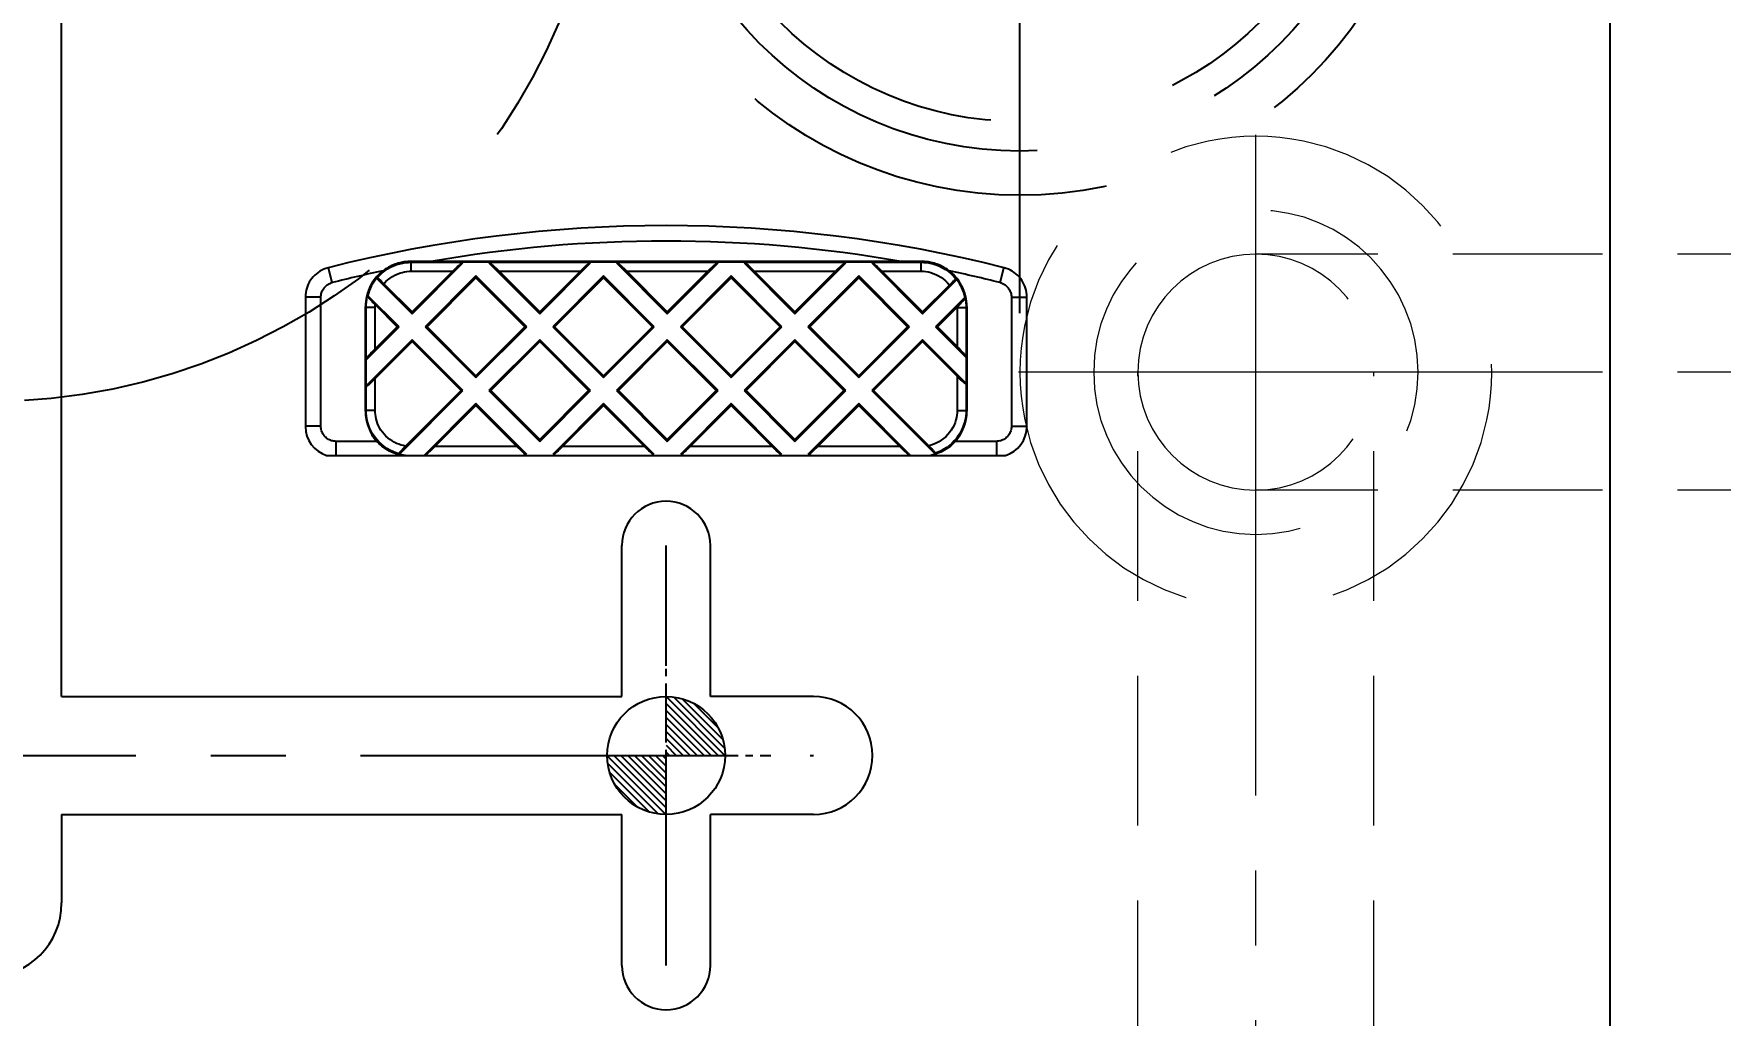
# Model space of a CAD drawing. Header units: inches. Extents: x 139745 to 140613, y -44509 to -43895.
# Drawn here: x 140186.1 to 140243.3, y -44111.1 to -44077.8 of the extents above; entities that cross this region are included whole.
import ezdxf

# ---------------------------------------------------------------- set-up
doc = ezdxf.new("R2010")
doc.units = ezdxf.units.IN
doc.header["$LTSCALE"] = 2
doc.header["$MEASUREMENT"] = 0
for name, pattern in [('CENTER', [50.8, 31.75, -6.35, 6.35, -6.35]), ('CENTER2', [1.125, 0.75, -0.125, 0.125, -0.125]), ('HIDDEN', [9.525, 6.35, -3.175])]:
    doc.linetypes.add(name, pattern=pattern)
doc.layers.get('0').update_dxf_attribs({"linetype": 'CONTINUOUS'})
for name, color, linetype in [('CAV-COR', 1, 'CONTINUOUS'), ('PIN', 4, 'CONTINUOUS'), ('Ru', 8, 'CONTINUOUS'), ('SP', 3, 'CONTINUOUS')]:
    doc.layers.add(name, color=color, linetype=linetype)
for name, color, linetype, lineweight in [('dim', 3, 'CONTINUOUS', 15), ('PRODUCT', 1, 'CONTINUOUS', 15), ('WR', 122, 'HIDDEN', 0)]:
    doc.layers.add(name, color=color, linetype=linetype, lineweight=lineweight)
doc.styles.get("Standard").update_dxf_attribs({"font": 'txt.shx', "width": 0.67})

# ---------------------------------------------------------------- blocks, each defined once
blk = doc.blocks.new('20160525.184840')
at = {"layer": 'WR', "linetype": 'CENTER', "ltscale": 0.3}
for p, q in [((0, -11), (0, 11)), ((11, 0), (-11, 0))]:
    blk.add_line(p, q, dxfattribs=at)
at = {"layer": 'WR', "linetype": 'HIDDEN', "ltscale": 0.8}
for radius in [8, 5.5, 4]:
    blk.add_circle((0, 0), radius, dxfattribs=at)
blk = doc.blocks.new('20160905.191121')
at = {"color": 8, "linetype": 'HIDDEN'}
blk.add_circle((0, 0), 14, dxfattribs=at)
at = {"layer": 'SP', "linetype": 'CENTER', "ltscale": 0.25}
for p, q in [((0, -18), (0, 18)), ((-18, 0), (18, 0))]:
    blk.add_line(p, q, dxfattribs=at)
at = {"layer": 'SP', "linetype": 'HIDDEN'}
for radius in [12.5, 11.5]:
    blk.add_circle((0, 0), radius, dxfattribs=at)
at = {"layer": 'dim', "insert": (-3.966, -4.537), "char_height": 3.0475, "attachment_point": 5}
blk.add_mtext('Ø25', dxfattribs=at)
at = {"layer": 'SP'}
for s, p in [('S', (-4.561, 2.519)), ('P', (3.25, -5.343))]:
    blk.add_text(s, height=3.436, dxfattribs=at).set_placement(p)

msp = doc.modelspace()

# ---------------------------------------------------------------- hatches: boundary and pattern name
at = {"layer": 'PIN', "linetype": 'Continuous'}
h = msp.add_hatch(dxfattribs=at)
h.set_pattern_fill('ANSI31', color=155, scale=1.333333, angle=90, style=0)
h.set_pattern_definition([(135, (140390.06835, -44114.93252), (-0.11785113, -0.11785113), [])])
h.paths.add_polyline_path([(140207.595, -44102.275), (140205.595, -44102.275, 0.414214), (140207.595, -44104.275)])
h.paths.add_polyline_path([(140207.595, -44100.275), (140207.595, -44102.275), (140209.595, -44102.275, 0.414214)])

# ---------------------------------------------------------------- linework, layer by layer
at = {"color": 251, "linetype": 'HIDDEN'}
msp.add_circle((140184.595, -44069.275), 21, dxfattribs=at)
at = {"layer": 'CAV-COR', "linetype": 'ByBlock'}
for p, q in [((140239.595, -44002.275), (140239.595, -44136.275)), ((140196.146, -44085.743), (140196.132, -44085.733)), ((140196.271, -44086.237), (140196.146, -44085.743)), ((140216.266, -44085.521), (140198.925, -44085.521)), ((140198.95, -44085.546), (140198.925, -44085.521)), ((140198.95, -44085.546), (140200.653, -44085.546)), ((140198.95, -44085.852), (140198.95, -44085.546)), ((140198.95, -44085.852), (140200.359, -44085.852)), ((140198.981, -44087.293), (140200.703, -44085.571)), ((140198.981, -44087.229), (140200.359, -44085.852)), ((140200.653, -44085.546), (140200.676, -44085.544)), ((140201.613, -44085.544), (140200.676, -44085.544)), ((140200.703, -44085.571), (140200.676, -44085.544)), ((140201.613, -44085.544), (140201.586, -44085.571)), ((140201.586, -44085.571), (140203.308, -44087.293)), ((140201.637, -44085.546), (140201.613, -44085.544)), ((140201.637, -44085.546), (140204.98, -44085.546)), ((140201.931, -44085.852), (140204.686, -44085.852)), ((140203.308, -44087.229), (140201.931, -44085.852)), ((140203.308, -44087.293), (140205.03, -44085.571)), ((140203.308, -44087.229), (140204.686, -44085.852)), ((140204.98, -44085.546), (140205.004, -44085.544)), ((140205.94, -44085.544), (140205.004, -44085.544)), ((140205.03, -44085.571), (140205.004, -44085.544)), ((140205.94, -44085.544), (140205.914, -44085.571)), ((140205.914, -44085.571), (140207.636, -44087.293)), ((140205.964, -44085.546), (140205.94, -44085.544)), ((140205.964, -44085.546), (140209.308, -44085.546)), ((140206.258, -44085.852), (140209.014, -44085.852)), ((140207.636, -44087.229), (140206.258, -44085.852)), ((140207.636, -44087.293), (140209.358, -44085.571)), ((140207.636, -44087.229), (140209.014, -44085.852)), ((140209.308, -44085.546), (140209.331, -44085.544)), ((140210.268, -44085.544), (140209.331, -44085.544)), ((140209.358, -44085.571), (140209.331, -44085.544)), ((140210.268, -44085.544), (140210.241, -44085.571)), ((140210.241, -44085.571), (140211.963, -44087.293)), ((140210.292, -44085.546), (140210.268, -44085.544)), ((140210.292, -44085.546), (140213.635, -44085.546)), ((140210.586, -44085.852), (140213.341, -44085.852)), ((140211.963, -44087.229), (140210.586, -44085.852)), ((140211.963, -44087.293), (140213.685, -44085.571)), ((140211.963, -44087.229), (140213.341, -44085.852)), ((140213.635, -44085.546), (140213.659, -44085.544)), ((140214.595, -44085.544), (140213.659, -44085.544)), ((140213.685, -44085.571), (140213.659, -44085.544)), ((140214.595, -44085.544), (140214.569, -44085.571)), ((140214.569, -44085.571), (140216.291, -44087.293)), ((140214.619, -44085.546), (140214.595, -44085.544)), ((140214.619, -44085.546), (140216.241, -44085.546)), ((140214.913, -44085.852), (140216.241, -44085.852)), ((140216.291, -44087.229), (140214.913, -44085.852)), ((140216.241, -44085.852), (140216.241, -44085.546)), ((140218.92, -44086.237), (140219.045, -44085.743)), ((140219.045, -44085.743), (140219.059, -44085.733)), ((140197.778, -44086.089), (140198.981, -44087.293)), ((140198.026, -44086.274), (140198.981, -44087.229)), ((140201.145, -44086.012), (140199.423, -44087.734)), ((140199.486, -44087.734), (140201.145, -44086.075)), ((140202.867, -44087.734), (140201.145, -44086.012)), ((140201.145, -44086.012), (140201.145, -44086.075)), ((140202.804, -44087.734), (140201.145, -44086.075)), ((140205.472, -44086.012), (140203.75, -44087.734)), ((140203.813, -44087.734), (140205.472, -44086.075)), ((140207.194, -44087.734), (140205.472, -44086.012)), ((140205.472, -44086.012), (140205.472, -44086.075)), ((140207.131, -44087.734), (140205.472, -44086.075)), ((140209.8, -44086.012), (140208.078, -44087.734)), ((140208.141, -44087.734), (140209.8, -44086.075)), ((140211.522, -44087.734), (140209.8, -44086.012)), ((140209.8, -44086.012), (140209.8, -44086.075)), ((140211.459, -44087.734), (140209.8, -44086.075)), ((140214.127, -44086.012), (140212.405, -44087.734)), ((140212.468, -44087.734), (140214.127, -44086.075)), ((140215.849, -44087.734), (140214.127, -44086.012)), ((140214.127, -44086.012), (140214.127, -44086.075)), ((140215.786, -44087.734), (140214.127, -44086.075)), ((140216.291, -44087.293), (140217.449, -44086.134)), ((140216.291, -44087.229), (140217.202, -44086.318)), ((140195.376, -44086.732), (140195.363, -44086.721)), ((140195.363, -44086.721), (140195.363, -44091.124)), ((140195.886, -44086.732), (140195.376, -44086.732)), ((140195.886, -44091.111), (140195.886, -44086.732)), ((140197.395, -44090.596), (140197.395, -44087.051)), ((140197.726, -44087.076), (140197.42, -44087.076)), ((140197.42, -44088.828), (140197.42, -44087.076)), ((140197.47, -44086.691), (140197.473, -44086.668)), ((140198.539, -44087.734), (140197.473, -44086.668)), ((140197.712, -44086.971), (140198.476, -44087.734)), ((140217.734, -44086.733), (140216.733, -44087.734)), ((140217.483, -44087.048), (140216.796, -44087.734)), ((140217.465, -44087.066), (140217.465, -44088.403)), ((140217.465, -44087.076), (140217.77, -44087.076)), ((140217.483, -44087.048), (140217.518, -44087.012)), ((140217.518, -44087.012), (140217.551, -44086.978)), ((140217.77, -44087.076), (140217.795, -44087.051)), ((140217.77, -44087.076), (140217.77, -44088.747)), ((140217.795, -44087.051), (140217.795, -44090.596)), ((140219.305, -44086.732), (140219.815, -44086.732)), ((140219.305, -44086.732), (140219.305, -44091.111)), ((140219.815, -44086.732), (140219.828, -44086.721)), ((140219.828, -44091.124), (140219.828, -44086.721)), ((140198.981, -44087.293), (140198.981, -44087.229)), ((140203.308, -44087.293), (140203.308, -44087.229)), ((140207.636, -44087.293), (140207.636, -44087.229)), ((140211.963, -44087.293), (140211.963, -44087.229)), ((140216.291, -44087.293), (140216.291, -44087.229)), ((140197.419, -44088.855), (140198.539, -44087.734)), ((140198.981, -44088.176), (140197.419, -44089.739)), ((140197.726, -44088.484), (140198.476, -44087.734)), ((140198.539, -44087.734), (140198.476, -44087.734)), ((140200.703, -44089.898), (140198.981, -44088.176)), ((140198.981, -44088.176), (140198.981, -44088.239)), ((140199.423, -44087.734), (140199.486, -44087.734)), ((140199.423, -44087.734), (140201.145, -44089.456)), ((140199.486, -44087.734), (140201.145, -44089.393)), ((140201.145, -44089.393), (140202.804, -44087.734)), ((140201.145, -44089.456), (140202.867, -44087.734)), ((140203.308, -44088.176), (140201.586, -44089.898)), ((140202.867, -44087.734), (140202.804, -44087.734)), ((140205.03, -44089.898), (140203.308, -44088.176)), ((140203.308, -44088.176), (140203.308, -44088.239)), ((140203.75, -44087.734), (140203.813, -44087.734)), ((140203.75, -44087.734), (140205.472, -44089.456)), ((140205.472, -44089.393), (140203.813, -44087.734)), ((140205.472, -44089.393), (140207.131, -44087.734)), ((140205.472, -44089.456), (140207.194, -44087.734)), ((140207.636, -44088.176), (140205.914, -44089.898)), ((140207.194, -44087.734), (140207.131, -44087.734)), ((140209.358, -44089.898), (140207.636, -44088.176)), ((140207.636, -44088.176), (140207.636, -44088.239)), ((140208.078, -44087.734), (140208.141, -44087.734)), ((140208.078, -44087.734), (140209.8, -44089.456)), ((140209.8, -44089.393), (140208.141, -44087.734)), ((140209.8, -44089.393), (140211.459, -44087.734)), ((140209.8, -44089.456), (140211.522, -44087.734)), ((140211.963, -44088.176), (140210.241, -44089.898)), ((140211.522, -44087.734), (140211.459, -44087.734)), ((140213.685, -44089.898), (140211.963, -44088.176)), ((140211.963, -44088.176), (140211.963, -44088.239)), ((140212.405, -44087.734), (140212.468, -44087.734)), ((140212.405, -44087.734), (140214.127, -44089.456)), ((140214.127, -44089.393), (140212.468, -44087.734)), ((140214.127, -44089.393), (140215.786, -44087.734)), ((140214.127, -44089.456), (140215.849, -44087.734)), ((140216.291, -44088.176), (140214.569, -44089.898)), ((140215.849, -44087.734), (140215.786, -44087.734)), ((140217.772, -44089.658), (140216.291, -44088.176)), ((140216.291, -44088.176), (140216.291, -44088.239)), ((140216.733, -44087.734), (140216.796, -44087.734)), ((140216.733, -44087.734), (140217.772, -44088.774)), ((140217.465, -44088.403), (140216.796, -44087.734)), ((140197.726, -44089.494), (140198.981, -44088.239)), ((140198.981, -44088.239), (140200.64, -44089.898)), ((140201.65, -44089.898), (140203.308, -44088.239)), ((140204.967, -44089.898), (140203.308, -44088.239)), ((140205.977, -44089.898), (140207.636, -44088.239)), ((140209.295, -44089.898), (140207.636, -44088.239)), ((140210.305, -44089.898), (140211.963, -44088.239)), ((140213.622, -44089.898), (140211.963, -44088.239)), ((140216.291, -44088.239), (140214.632, -44089.898)), ((140217.465, -44089.413), (140216.291, -44088.239)), ((140217.77, -44088.747), (140217.772, -44088.774)), ((140217.772, -44088.774), (140217.772, -44089.658)), ((140197.42, -44088.828), (140197.419, -44088.855)), ((140197.419, -44089.739), (140197.419, -44088.855)), ((140197.42, -44089.762), (140197.419, -44089.739)), ((140197.42, -44090.571), (140197.42, -44089.762)), ((140197.726, -44090.571), (140197.726, -44089.494)), ((140198.551, -44092.05), (140200.703, -44089.898)), ((140198.758, -44091.78), (140200.64, -44089.898)), ((140200.703, -44089.898), (140200.64, -44089.898)), ((140201.145, -44089.456), (140201.145, -44089.393)), ((140201.586, -44089.898), (140201.65, -44089.898)), ((140201.586, -44089.898), (140203.308, -44091.62)), ((140201.65, -44089.898), (140203.308, -44091.557)), ((140203.308, -44091.557), (140204.967, -44089.898)), ((140203.308, -44091.62), (140205.03, -44089.898)), ((140205.03, -44089.898), (140204.967, -44089.898)), ((140205.472, -44089.456), (140205.472, -44089.393)), ((140205.914, -44089.898), (140205.977, -44089.898)), ((140205.914, -44089.898), (140207.636, -44091.62)), ((140207.636, -44091.557), (140205.977, -44089.898)), ((140207.636, -44091.557), (140209.295, -44089.898)), ((140207.636, -44091.62), (140209.358, -44089.898)), ((140209.358, -44089.898), (140209.295, -44089.898)), ((140209.8, -44089.456), (140209.8, -44089.393)), ((140210.241, -44089.898), (140210.305, -44089.898)), ((140210.241, -44089.898), (140211.963, -44091.62)), ((140211.963, -44091.557), (140210.305, -44089.898)), ((140211.963, -44091.557), (140213.622, -44089.898)), ((140211.963, -44091.62), (140213.685, -44089.898)), ((140213.685, -44089.898), (140213.622, -44089.898)), ((140214.127, -44089.456), (140214.127, -44089.393)), ((140214.569, -44089.898), (140214.632, -44089.898)), ((140214.569, -44089.898), (140216.703, -44092.032)), ((140217.465, -44089.413), (140217.465, -44090.571)), ((140217.77, -44089.681), (140217.772, -44089.658)), ((140217.77, -44089.681), (140217.77, -44090.571)), ((140201.145, -44090.34), (140199.386, -44092.098)), ((140199.753, -44091.795), (140201.145, -44090.403)), ((140202.867, -44092.062), (140201.145, -44090.34)), ((140201.145, -44090.34), (140201.145, -44090.403)), ((140201.145, -44090.403), (140202.537, -44091.795)), ((140205.472, -44090.34), (140203.75, -44092.062)), ((140204.08, -44091.795), (140205.472, -44090.403)), ((140207.194, -44092.062), (140205.472, -44090.34)), ((140205.472, -44090.34), (140205.472, -44090.403)), ((140206.864, -44091.795), (140205.472, -44090.403)), ((140209.8, -44090.34), (140208.078, -44092.062)), ((140208.408, -44091.795), (140209.8, -44090.403)), ((140211.522, -44092.062), (140209.8, -44090.34)), ((140209.8, -44090.34), (140209.8, -44090.403)), ((140211.192, -44091.795), (140209.8, -44090.403)), ((140214.127, -44090.34), (140212.405, -44092.062)), ((140214.127, -44090.403), (140212.735, -44091.795)), ((140215.886, -44092.098), (140214.127, -44090.34)), ((140214.127, -44090.34), (140214.127, -44090.403)), ((140215.519, -44091.795), (140214.127, -44090.403)), ((140197.726, -44090.571), (140197.42, -44090.571)), ((140217.465, -44090.571), (140217.77, -44090.571)), ((140217.77, -44090.571), (140217.795, -44090.596)), ((140195.376, -44091.111), (140195.363, -44091.124)), ((140195.886, -44091.111), (140195.376, -44091.111)), ((140197.789, -44091.621), (140196.396, -44091.621)), ((140196.396, -44091.621), (140196.396, -44092.098)), ((140203.308, -44091.62), (140203.308, -44091.557)), ((140207.636, -44091.62), (140207.636, -44091.557)), ((140211.963, -44091.62), (140211.963, -44091.557)), ((140218.795, -44091.621), (140217.402, -44091.621)), ((140218.795, -44091.621), (140218.795, -44092.098)), ((140219.305, -44091.111), (140219.815, -44091.111)), ((140219.815, -44091.111), (140219.828, -44091.124)), ((140196.082, -44092.098), (140219.109, -44092.098)), ((140198.758, -44091.78), (140198.728, -44091.81)), ((140202.537, -44091.795), (140199.753, -44091.795)), ((140202.83, -44092.098), (140202.867, -44092.062)), ((140203.75, -44092.062), (140203.787, -44092.098)), ((140206.864, -44091.795), (140204.08, -44091.795)), ((140207.158, -44092.098), (140207.194, -44092.062)), ((140208.078, -44092.062), (140208.114, -44092.098)), ((140211.192, -44091.795), (140208.408, -44091.795)), ((140211.485, -44092.098), (140211.522, -44092.062)), ((140212.405, -44092.062), (140212.442, -44092.098)), ((140215.519, -44091.795), (140212.735, -44091.795))]:
    msp.add_line(p, q, dxfattribs=at)
for points in [[(140196.132, -44085.733), (140196.06, -44085.754), (140195.989, -44085.78), (140195.922, -44085.811), (140195.856, -44085.848), (140195.793, -44085.889), (140195.734, -44085.934), (140195.678, -44085.984), (140195.625, -44086.038), (140195.577, -44086.095), (140195.534, -44086.156), (140195.494, -44086.22), (140195.46, -44086.287), (140195.431, -44086.355), (140195.406, -44086.426), (140195.387, -44086.498), (140195.374, -44086.572), (140195.365, -44086.646), (140195.363, -44086.721)], [(140197.995, -44085.836), (140197.922, -44085.896), (140197.853, -44085.96), (140197.788, -44086.027), (140197.728, -44086.099), (140197.672, -44086.174), (140197.62, -44086.252), (140197.574, -44086.333), (140197.533, -44086.416), (140197.497, -44086.502), (140197.466, -44086.591), (140197.441, -44086.682), (140197.421, -44086.773), (140197.407, -44086.865), (140197.398, -44086.958), (140197.395, -44087.051)], [(140197.791, -44086.077), (140197.873, -44085.99), (140197.96, -44085.909), (140198.053, -44085.837), (140198.15, -44085.772), (140198.251, -44085.715), (140198.354, -44085.667), (140198.458, -44085.627), (140198.561, -44085.596), (140198.663, -44085.573), (140198.762, -44085.558), (140198.858, -44085.549), (140198.95, -44085.546)], [(140198.925, -44085.521), (140198.882, -44085.521), (140198.837, -44085.523), (140198.792, -44085.527), (140198.747, -44085.531), (140198.702, -44085.537), (140198.655, -44085.545), (140198.608, -44085.554), (140198.559, -44085.565), (140198.508, -44085.579), (140198.456, -44085.595), (140198.402, -44085.613), (140198.347, -44085.634), (140198.291, -44085.659), (140198.233, -44085.686), (140198.175, -44085.718), (140198.115, -44085.753), (140198.055, -44085.792), (140197.995, -44085.836)], [(140198.026, -44086.274), (140198.092, -44086.204), (140198.161, -44086.14), (140198.235, -44086.083), (140198.312, -44086.031), (140198.394, -44085.986), (140198.476, -44085.948), (140198.558, -44085.916), (140198.641, -44085.892), (140198.723, -44085.873), (140198.801, -44085.86), (140198.877, -44085.853), (140198.95, -44085.852)], [(140216.241, -44085.546), (140216.337, -44085.549), (140216.438, -44085.559), (140216.541, -44085.576), (140216.648, -44085.601), (140216.756, -44085.636), (140216.864, -44085.679), (140216.97, -44085.731), (140217.074, -44085.793), (140217.174, -44085.864), (140217.267, -44085.942), (140217.355, -44086.028), (140217.436, -44086.122)], [(140216.241, -44085.852), (140216.319, -44085.853), (140216.399, -44085.861), (140216.482, -44085.876), (140216.567, -44085.897), (140216.655, -44085.924), (140216.742, -44085.959), (140216.828, -44086.002), (140216.912, -44086.053), (140216.992, -44086.109), (140217.066, -44086.173), (140217.136, -44086.242), (140217.202, -44086.318)], [(140217.196, -44085.836), (140217.136, -44085.792), (140217.076, -44085.753), (140217.016, -44085.718), (140216.958, -44085.686), (140216.9, -44085.659), (140216.844, -44085.634), (140216.789, -44085.613), (140216.735, -44085.595), (140216.683, -44085.579), (140216.632, -44085.565), (140216.583, -44085.554), (140216.536, -44085.545), (140216.489, -44085.537), (140216.443, -44085.531), (140216.398, -44085.527), (140216.354, -44085.523), (140216.309, -44085.521), (140216.266, -44085.521)], [(140217.795, -44087.051), (140217.793, -44086.958), (140217.784, -44086.865), (140217.77, -44086.773), (140217.75, -44086.682), (140217.725, -44086.591), (140217.694, -44086.502), (140217.658, -44086.417), (140217.617, -44086.333), (140217.57, -44086.252), (140217.519, -44086.174), (140217.463, -44086.099), (140217.403, -44086.027), (140217.338, -44085.96), (140217.269, -44085.896), (140217.196, -44085.836)], [(140219.828, -44086.721), (140219.825, -44086.646), (140219.817, -44086.571), (140219.804, -44086.498), (140219.784, -44086.426), (140219.76, -44086.355), (140219.731, -44086.286), (140219.696, -44086.219), (140219.657, -44086.155), (140219.613, -44086.095), (140219.565, -44086.037), (140219.512, -44085.983), (140219.456, -44085.934), (140219.397, -44085.888), (140219.334, -44085.847), (140219.269, -44085.811), (140219.201, -44085.78), (140219.131, -44085.754), (140219.059, -44085.733)], [(140195.886, -44086.732), (140195.887, -44086.694), (140195.891, -44086.657), (140195.898, -44086.621), (140195.908, -44086.584), (140195.92, -44086.549), (140195.935, -44086.514), (140195.952, -44086.481), (140195.972, -44086.449), (140195.993, -44086.419), (140196.018, -44086.39), (140196.044, -44086.363), (140196.072, -44086.338), (140196.102, -44086.315), (140196.133, -44086.295), (140196.166, -44086.277), (140196.2, -44086.261), (140196.235, -44086.248), (140196.271, -44086.237)], [(140198.026, -44086.274), (140198.003, -44086.251), (140197.98, -44086.229), (140197.958, -44086.208), (140197.937, -44086.188), (140197.916, -44086.169), (140197.896, -44086.151), (140197.877, -44086.135), (140197.86, -44086.12), (140197.844, -44086.108), (140197.83, -44086.097), (140197.818, -44086.089), (140197.808, -44086.082), (140197.8, -44086.078), (140197.795, -44086.077), (140197.791, -44086.077)], [(140217.436, -44086.122), (140217.433, -44086.121), (140217.427, -44086.123), (140217.42, -44086.126), (140217.41, -44086.133), (140217.398, -44086.141), (140217.384, -44086.152), (140217.368, -44086.164), (140217.351, -44086.179), (140217.332, -44086.195), (140217.312, -44086.213), (140217.291, -44086.232), (140217.27, -44086.252), (140217.248, -44086.273), (140217.225, -44086.295), (140217.202, -44086.318)], [(140218.92, -44086.237), (140218.956, -44086.248), (140218.991, -44086.261), (140219.025, -44086.277), (140219.058, -44086.295), (140219.089, -44086.315), (140219.119, -44086.338), (140219.147, -44086.363), (140219.173, -44086.39), (140219.197, -44086.418), (140219.219, -44086.449), (140219.239, -44086.481), (140219.256, -44086.514), (140219.271, -44086.549), (140219.283, -44086.584), (140219.293, -44086.621), (140219.299, -44086.657), (140219.304, -44086.694), (140219.305, -44086.732)], [(140197.42, -44087.076), (140197.421, -44087.035), (140197.423, -44086.994), (140197.425, -44086.952), (140197.429, -44086.91), (140197.435, -44086.867), (140197.441, -44086.824), (140197.449, -44086.78), (140197.459, -44086.735), (140197.47, -44086.691)], [(140197.47, -44086.691), (140197.47, -44086.694), (140197.472, -44086.698), (140197.475, -44086.704), (140197.479, -44086.71), (140197.484, -44086.719), (140197.491, -44086.728), (140197.499, -44086.738), (140197.507, -44086.748), (140197.517, -44086.76), (140197.527, -44086.772), (140197.538, -44086.785), (140197.55, -44086.799), (140197.563, -44086.813), (140197.576, -44086.827), (140197.589, -44086.842), (140197.603, -44086.857), (140197.618, -44086.873)], [(140197.618, -44086.873), (140197.633, -44086.888), (140197.648, -44086.904), (140197.663, -44086.921), (140197.679, -44086.937), (140197.712, -44086.971)], [(140197.726, -44088.484), (140197.726, -44087.066), (140197.727, -44087.057), (140197.727, -44087.047), (140197.727, -44087.037), (140197.727, -44087.027), (140197.728, -44087.018), (140197.728, -44087.008), (140197.729, -44086.998), (140197.73, -44086.988)], [(140217.551, -44086.978), (140217.567, -44086.961), (140217.582, -44086.945), (140217.597, -44086.929), (140217.612, -44086.913), (140217.626, -44086.898), (140217.639, -44086.883)], [(140217.639, -44086.883), (140217.652, -44086.868), (140217.665, -44086.854), (140217.676, -44086.841), (140217.687, -44086.828), (140217.697, -44086.816), (140217.706, -44086.805), (140217.714, -44086.795), (140217.721, -44086.785), (140217.727, -44086.777), (140217.731, -44086.77), (140217.734, -44086.764), (140217.736, -44086.759), (140217.737, -44086.756)], [(140217.737, -44086.756), (140217.744, -44086.793), (140217.751, -44086.83), (140217.756, -44086.866), (140217.761, -44086.902), (140217.764, -44086.938), (140217.767, -44086.973), (140217.769, -44087.008), (140217.77, -44087.042), (140217.77, -44087.076)], [(140216.72, -44092.024), (140216.722, -44092.022), (140216.722, -44092.02), (140216.72, -44092.016), (140216.718, -44092.011), (140216.714, -44092.005), (140216.71, -44091.998), (140216.704, -44091.989), (140216.697, -44091.98), (140216.689, -44091.97), (140216.68, -44091.96), (140216.671, -44091.948), (140216.66, -44091.936), (140216.649, -44091.924), (140216.638, -44091.911), (140216.626, -44091.897), (140216.613, -44091.883), (140216.6, -44091.869), (140216.587, -44091.855), (140216.573, -44091.841), (140216.559, -44091.826), (140216.545, -44091.812), (140216.53, -44091.797), (140216.516, -44091.782), (140214.632, -44089.898)], [(140198.532, -44092.043), (140198.428, -44092.009), (140198.325, -44091.967), (140198.223, -44091.917), (140198.124, -44091.859), (140198.028, -44091.792), (140197.938, -44091.718), (140197.853, -44091.637), (140197.774, -44091.55), (140197.703, -44091.457), (140197.64, -44091.361), (140197.585, -44091.261), (140197.538, -44091.159), (140197.499, -44091.057), (140197.469, -44090.954), (140197.447, -44090.854), (140197.432, -44090.756), (140197.423, -44090.662), (140197.42, -44090.571)], [(140198.758, -44091.78), (140198.681, -44091.766), (140198.604, -44091.746), (140198.528, -44091.72), (140198.45, -44091.688), (140198.373, -44091.651), (140198.299, -44091.607), (140198.227, -44091.558), (140198.157, -44091.503), (140198.092, -44091.444), (140198.031, -44091.379), (140197.975, -44091.311), (140197.925, -44091.24), (140197.88, -44091.166), (140197.842, -44091.089), (140197.809, -44091.012), (140197.782, -44090.935), (140197.761, -44090.858), (140197.745, -44090.782), (140197.734, -44090.71), (140197.727, -44090.64), (140197.726, -44090.571)], [(140217.465, -44090.571), (140217.463, -44090.649), (140217.455, -44090.729), (140217.441, -44090.81), (140217.42, -44090.896), (140217.393, -44090.983), (140217.359, -44091.069), (140217.316, -44091.154), (140217.267, -44091.238), (140217.211, -44091.317), (140217.148, -44091.392), (140217.078, -44091.463), (140217.004, -44091.528), (140216.925, -44091.585), (140216.842, -44091.636), (140216.758, -44091.68), (140216.674, -44091.717), (140216.588, -44091.745), (140216.501, -44091.767)], [(140217.77, -44090.571), (140217.768, -44090.66), (140217.76, -44090.752), (140217.746, -44090.846), (140217.724, -44090.944), (140217.696, -44091.043), (140217.66, -44091.142), (140217.616, -44091.241), (140217.565, -44091.338), (140217.505, -44091.432), (140217.439, -44091.522), (140217.365, -44091.608), (140217.286, -44091.689), (140217.2, -44091.763), (140217.11, -44091.83), (140217.016, -44091.89), (140216.919, -44091.942), (140216.821, -44091.987), (140216.72, -44092.024)], [(140196.396, -44091.621), (140196.358, -44091.619), (140196.32, -44091.615), (140196.283, -44091.608), (140196.246, -44091.598), (140196.21, -44091.585), (140196.175, -44091.57), (140196.141, -44091.552), (140196.109, -44091.532), (140196.078, -44091.509), (140196.049, -44091.484), (140196.022, -44091.457), (140195.997, -44091.429), (140195.975, -44091.398), (140195.954, -44091.365), (140195.936, -44091.332), (140195.921, -44091.297), (140195.909, -44091.26), (140195.899, -44091.224), (140195.892, -44091.187), (140195.887, -44091.149), (140195.886, -44091.111)], [(140198.619, -44092.098), (140198.545, -44092.081), (140198.475, -44092.061), (140198.407, -44092.038), (140198.342, -44092.013), (140198.279, -44091.985), (140198.219, -44091.955), (140198.161, -44091.923), (140198.105, -44091.889), (140198.052, -44091.853), (140198.002, -44091.817), (140197.954, -44091.779), (140197.909, -44091.74), (140197.867, -44091.701), (140197.826, -44091.661), (140197.789, -44091.621)], [(140217.402, -44091.621), (140217.364, -44091.661), (140217.324, -44091.701), (140217.282, -44091.74), (140217.237, -44091.779), (140217.189, -44091.817), (140217.139, -44091.853), (140217.086, -44091.889), (140217.03, -44091.923), (140216.972, -44091.955), (140216.912, -44091.985), (140216.849, -44092.013), (140216.784, -44092.038), (140216.716, -44092.061), (140216.645, -44092.081), (140216.572, -44092.098)], [(140219.305, -44091.111), (140219.303, -44091.149), (140219.299, -44091.186), (140219.292, -44091.224), (140219.282, -44091.26), (140219.27, -44091.297), (140219.255, -44091.332), (140219.237, -44091.365), (140219.216, -44091.398), (140219.194, -44091.428), (140219.169, -44091.457), (140219.142, -44091.484), (140219.113, -44091.509), (140219.082, -44091.532), (140219.05, -44091.552), (140219.016, -44091.57), (140218.981, -44091.585), (140218.945, -44091.598), (140218.908, -44091.608), (140218.871, -44091.615), (140218.833, -44091.619), (140218.795, -44091.621)], [(140198.728, -44091.81), (140198.713, -44091.825), (140198.698, -44091.841), (140198.684, -44091.856), (140198.67, -44091.87), (140198.656, -44091.885), (140198.643, -44091.9), (140198.63, -44091.914), (140198.617, -44091.927), (140198.605, -44091.941), (140198.594, -44091.954), (140198.583, -44091.966), (140198.573, -44091.978), (140198.564, -44091.989), (140198.556, -44091.999), (140198.549, -44092.008), (140198.543, -44092.017), (140198.538, -44092.024), (140198.535, -44092.03), (140198.532, -44092.035), (140198.531, -44092.039), (140198.531, -44092.042), (140198.532, -44092.043)]]:
    msp.add_lwpolyline(points, dxfattribs=at)
for radius, start, end in [(46.709, 75.7934, 104.2066), (46.186, 80.0584, 99.9416), (46.186, 101.9973, 104.1935), (46.186, 75.8065, 78.0027)]:
    msp.add_arc((140207.595, -44131.013), radius, start, end, dxfattribs=at)
for centre, major_axis, ratio, start_param, end_param in [((140200.396, -44085.852), (0.308, 0.305), 0.061627, 0.4665, 1.632817), ((140200.959, -44085.852), (0.308, -0.305), 0.061627, 3.088298, 3.484051), ((140201.33, -44085.852), (0.308, 0.305), 0.061627, 5.940727, 6.33648), ((140201.893, -44085.852), (0.308, -0.305), 0.061627, 1.508775, 2.675093), ((140204.724, -44085.852), (0.308, 0.305), 0.061627, 0.4665, 1.632817), ((140205.286, -44085.852), (0.308, -0.305), 0.061627, 3.088298, 3.484051), ((140205.658, -44085.852), (0.308, 0.305), 0.061627, 5.940727, 6.33648), ((140206.221, -44085.852), (0.308, -0.305), 0.061627, 1.508775, 2.675093), ((140209.051, -44085.852), (0.308, 0.305), 0.061627, 0.4665, 1.632817), ((140209.614, -44085.852), (0.308, -0.305), 0.061627, 3.088298, 3.484051), ((140209.985, -44085.852), (0.308, 0.305), 0.061627, 5.940727, 6.33648), ((140210.548, -44085.852), (0.308, -0.305), 0.061627, 1.508775, 2.675093), ((140213.379, -44085.852), (0.308, 0.305), 0.061627, 0.4665, 1.632817), ((140213.941, -44085.852), (0.308, -0.305), 0.061627, 3.088298, 3.484051), ((140214.313, -44085.852), (0.308, 0.305), 0.061627, 5.940727, 6.33648), ((140214.876, -44085.852), (0.308, -0.305), 0.061627, 1.508775, 2.675093), ((140198.949, -44087.074), (1.082, -1.082), 0.999924, 3.227696, 3.658665), ((140198.962, -44087.087), (1.641, -0.058), 0.868538, 2.395442, 2.407361), ((140216.223, -44087.093), (1.641, 0.058), 0.868538, 0.696576, 0.708538), ((140216.242, -44087.074), (-1.082, -1.082), 0.999924, 2.580886, 3.017833), ((140216.323, -44086.993), (0.058, 1.641), 0.868538, 4.888093, 4.902144), ((140197.726, -44088.522), (0.305, 0.308), 0.061627, 1.508775, 3.070845), ((140217.465, -44088.441), (-0.305, 0.308), 0.061627, 3.21234, 4.77441), ((140197.726, -44089.456), (0.305, 0.308), 0.061627, 3.088298, 4.650368), ((140217.465, -44089.375), (-0.305, 0.308), 0.061627, 1.632817, 3.194887), ((140198.925, -44090.596), (1.082, 1.082), 0.999924, 2.356233, 3.089794), ((140216.265, -44090.596), (-1.082, 1.082), 0.999924, 3.193392, 3.926953), ((140196.383, -44091.124), (-0.721, -0.721), 0.999924, 5.497825, 6.769081), ((140218.808, -44091.124), (0.721, -0.721), 0.999924, 5.797289, 7.068545), ((140198.949, -44090.573), (1.082, 1.082), 0.999924, 3.663949, 3.85066), ((140199.715, -44091.795), (0.308, 0.305), 0.061627, 3.335533, 4.77441), ((140202.575, -44091.795), (0.308, -0.305), 0.061627, 4.650368, 5.708943), ((140204.042, -44091.795), (0.308, 0.305), 0.061627, 3.715835, 4.77441), ((140206.902, -44091.795), (0.308, -0.305), 0.061627, 4.650368, 5.708943), ((140208.37, -44091.795), (0.308, 0.305), 0.061627, 3.715835, 4.77441), ((140211.23, -44091.795), (0.308, -0.305), 0.061627, 4.650368, 5.708943), ((140212.697, -44091.795), (0.308, 0.305), 0.061627, 3.715835, 4.77441), ((140215.557, -44091.795), (0.308, -0.305), 0.061627, 4.650368, 6.089245)]:
    msp.add_ellipse(centre, major_axis=major_axis, ratio=ratio, start_param=start_param, end_param=end_param, dxfattribs=at)
at = {"layer": 'PIN', "color": 155, "linetype": 'CENTER2'}
for p, q in [((140207.595, -44105.831), (140207.595, -44098.719)), ((140204.04, -44102.275), (140211.151, -44102.275))]:
    msp.add_line(p, q, dxfattribs=at)
at = {"layer": 'PIN', "color": 155, "linetype": 'Continuous'}
msp.add_circle((140207.595, -44102.275), 2, dxfattribs=at)
at = {"layer": 'Ru', "linetype": 'Continuous'}
for p, q in [((140187.095, -44100.275), (140187.095, -44038.275)), ((140206.095, -44100.275), (140206.095, -44095.153)), ((140209.095, -44100.275), (140209.095, -44095.153)), ((140187.095, -44100.275), (140206.095, -44100.275)), ((140212.595, -44100.275), (140209.095, -44100.275)), ((140187.095, -44104.275), (140206.095, -44104.275)), ((140187.095, -44104.275), (140187.095, -44107.275)), ((140206.095, -44109.397), (140206.095, -44104.275)), ((140209.095, -44109.397), (140209.095, -44104.275)), ((140212.595, -44104.275), (140209.095, -44104.275))]:
    msp.add_line(p, q, dxfattribs=at)
at = {"layer": 'Ru', "linetype": 'CENTER', "ltscale": 0.1}
msp.add_line((140207.595, -44109.397), (140207.595, -44095.153), dxfattribs=at)
at = {"layer": 'Ru', "linetype": 'CENTER', "ltscale": 0.2}
msp.add_line((140156.595, -44102.275), (140212.595, -44102.275), dxfattribs=at)
at = {"layer": 'Ru', "linetype": 'Continuous'}
for centre, radius, start, end in [((140207.595, -44095.153), 1.5, 0, 180), ((140212.595, -44102.275), 2, 270, 90), ((140184.595, -44107.275), 2.5, 180, 0), ((140207.595, -44109.397), 1.5, 180, 0)]:
    msp.add_arc(centre, radius, start, end, dxfattribs=at)
at = {"layer": 'WR', "linetype": 'HIDDEN', "ltscale": 0.4}
for p, q in [((140254.595, -44085.275), (140227.595, -44085.275)), ((140223.595, -44112.275), (140223.595, -44089.275)), ((140231.595, -44112.275), (140231.595, -44089.275)), ((140254.595, -44093.275), (140227.595, -44093.275))]:
    msp.add_line(p, q, dxfattribs=at)
at = {"layer": 'WR', "linetype": 'CENTER', "ltscale": 0.2}
for p in [(140227.595, -44144.275), (140254.595, -44089.275)]:
    msp.add_line(p, (140227.595, -44089.275), dxfattribs=at)

# ---------------------------------------------------------------- block references
at = {"layer": 'PRODUCT', "linetype": 'Continuous', "ltscale": 0.3, "xscale": -1, "rotation": 90.00000000000001}
msp.add_blockref('20160525.184840', (140227.595, -44089.275), dxfattribs=at)
at = {"layer": 'SP', "linetype": 'ByBlock'}
msp.add_blockref('20160905.191121', (140219.595, -44069.275), dxfattribs=at)

doc.saveas('drawing.dxf')
